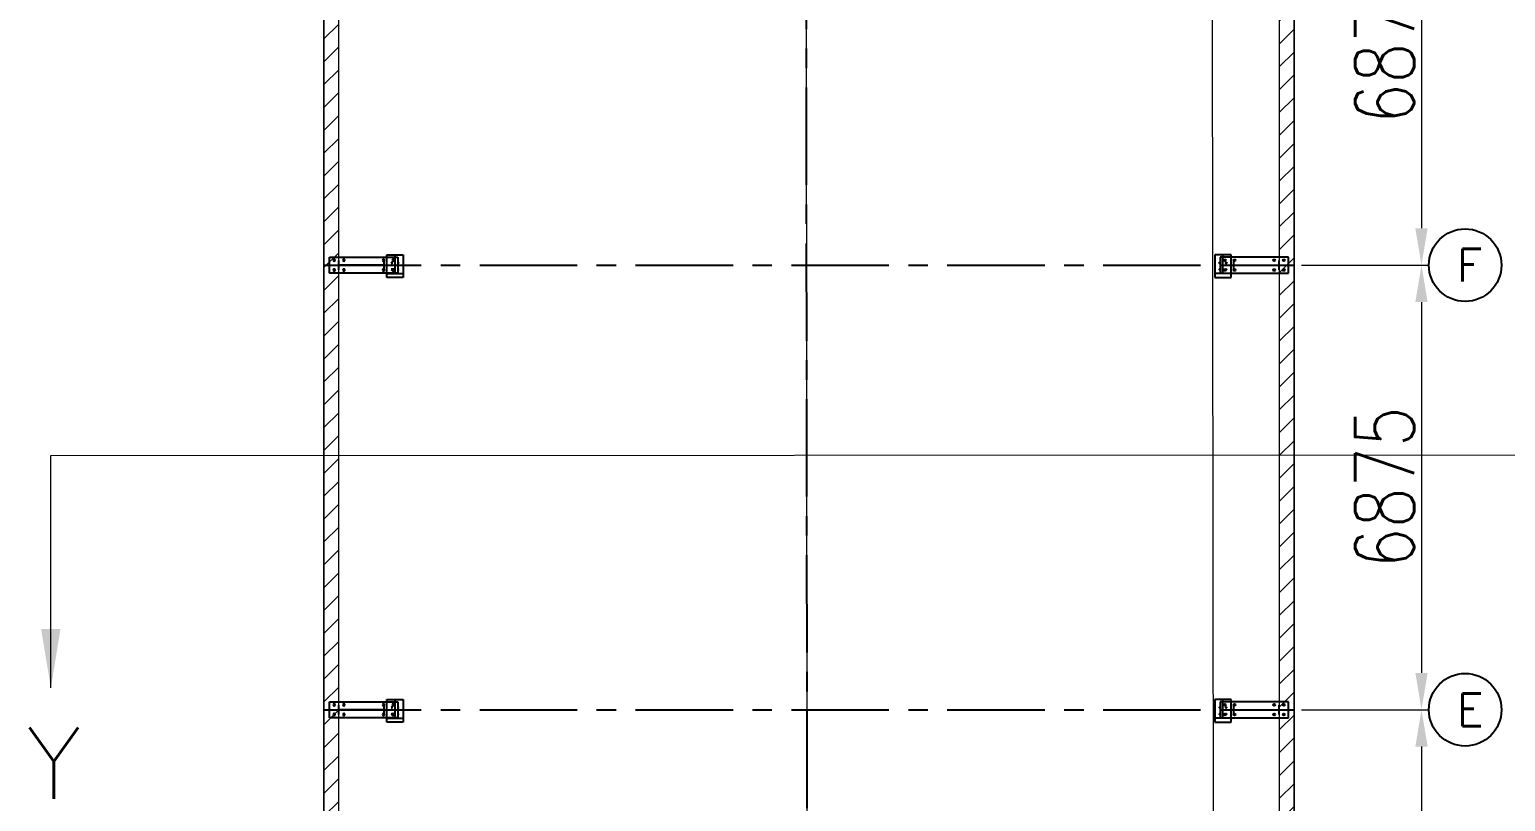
# Model space of a CAD drawing. Header units: millimetres. Extents: x 68421 to 1479662, y -51504 to 144751.
# Drawn here: x 1018748 to 1041566, y 8771 to 20709 of the extents above; entities that cross this region are included whole.
import ezdxf

# ---------------------------------------------------------------- set-up
doc = ezdxf.new("R2010")
doc.units = ezdxf.units.MM
doc.header["$LTSCALE"] = 0.35
doc.header["$MEASUREMENT"] = 0
doc.linetypes.add('CENTER', pattern=[6884.562, 4302.852, -860.57, 860.57, -860.57])
doc.linetypes.add('CONTIN', pattern=[0, 0, 0])
doc.layers.get('0').update_dxf_attribs({"linetype": 'CONTIN'})
doc.layers.get('Defpoints').update_dxf_attribs({"linetype": 'CONTINUOUS'})
for name, color, linetype in [('1', 7, 'CONTIN'), ('10', 10, 'CONTIN'), ('11', 7, 'CONTIN'), ('13', 1, 'CONTIN'), ('27', 1, 'CENTER')]:
    doc.layers.add(name, color=color, linetype=linetype)
doc.styles.add('SIMPLEX', font='simplex.shx', dxfattribs={"width": 0.8})
doc.dimstyles.new('FOR D', dxfattribs={"dimscale": 114, "dimtxt": 2, "dimasz": 2, "dimexe": 1, "dimexo": 1, "dimgap": 1, "dimtad": 1, "dimdec": 0, "dimzin": 0, "dimdsep": 46, "dimtxsty": 'SIMPLEX', "dimcen": 1, "dimclrd": 6, "dimclre": 6, "dimclrt": 7, "dimadec": 0, "dimazin": 0, "dimtfac": 1, "dimtdec": 0, "dimtofl": 0, "dimtmove": 0, "dimatfit": 3, "dimfxl": 1, "dimtolj": 1, "dimtzin": 0, "dimlwd": 0, "dimlwe": 0, "dimarcsym": 1})

# ---------------------------------------------------------------- blocks, each defined once
blk = doc.blocks.new('WCOL')
for p, q in [((-448.874, 875.304), (448.874, 875.304)), ((0, 875.304), (0, 0)), ((-448.874, 0), (448.874, 0))]:
    blk.add_line(p, q)
blk = doc.blocks.new('BOLT_0')
at = {"layer": '1'}
blk.add_circle((0, 0), 25.4, dxfattribs=at)
blk = doc.blocks.new('GFGFG')
at = {"layer": '10'}
for p, q in [((826713.997, -216657.3255), (826463.997, -216657.3255)), ((826463.997, -216657.3255), (826463.997, -217007.3255)), ((827604, -216690.3335), (826544, -216690.3335)), ((826544, -216690.3335), (826544, -216940.3335)), ((826713.997, -217007.3255), (826713.997, -216657.3255)), ((827604, -216940.3335), (827604, -216690.3335)), ((826544, -216940.3335), (827604, -216940.3335)), ((826463.997, -217007.3255), (826713.997, -217007.3255))]:
    blk.add_line(p, q, dxfattribs=at)
for name, p, xscale, yscale, zscale, rotation in [('WCOL', (826589, -216657.3255), 0.25309152, 0.3281104, 0.3281104, 179.9999999999995), ('BOLT_0', (826619, -216740.3335), 0.5905512, 0.5905512, 0.5905512, 269.9999999999995), ('BOLT_0', (826769, -216740.3335), 0.5905512, 0.5905512, 0.5905512, 269.9999999999995), ('WCOL', (827459, -216815.3335), 0.16197856, 0.79950952, 0.79950952, 89.99999999999947), ('BOLT_0', (827379, -216740.3335), 0.5905512, 0.5905512, 0.5905512, 269.9999999999995), ('BOLT_0', (827529, -216740.3335), 0.5905512, 0.5905512, 0.5905512, 269.9999999999995), ('BOLT_0', (826539, -216782.3255), 0.31496062, 0.31496062, 0.31496062, 269.9999999999995), ('BOLT_0', (826539, -216882.3255), 0.31496062, 0.31496062, 0.31496062, 269.9999999999995), ('BOLT_0', (826619, -216890.3335), 0.5905512, 0.5905512, 0.5905512, 269.9999999999995), ('BOLT_0', (826639, -216782.3255), 0.31496062, 0.31496062, 0.31496062, 269.9999999999995), ('BOLT_0', (826639, -216882.3255), 0.31496062, 0.31496062, 0.31496062, 269.9999999999995), ('BOLT_0', (826769, -216890.3335), 0.5905512, 0.5905512, 0.5905512, 269.9999999999995), ('BOLT_0', (827379, -216890.3335), 0.5905512, 0.5905512, 0.5905512, 269.9999999999995), ('BOLT_0', (827529, -216890.3335), 0.5905512, 0.5905512, 0.5905512, 269.9999999999995)]:
    blk.add_blockref(name, p, dxfattribs=dict(at, xscale=xscale, yscale=yscale, zscale=zscale, rotation=rotation))
blk = doc.blocks.new('*D256')
at = {"color": 6, "linetype": 'Continuous', "lineweight": 0}
for p, q in [((1038413, 23940), (1040382, 23940)), ((1040268, 23370), (1040268, 17635)), ((1038413, 17065), (1040382, 17065))]:
    blk.add_line(p, q, dxfattribs=at)
at = {"color": 6, "linetype": 'Continuous', "lineweight": 5}
for points in [[(1040363, 23370), (1040173, 23370), (1040268, 23940)], [(1040173, 17635), (1040363, 17635), (1040268, 17065)]]:
    blk.add_solid(points, dxfattribs=at)
at = {"layer": 'Defpoints', "color": 0, "linetype": 'Continuous', "lineweight": 5}
for p in [(1038299, 23940), (1038299, 17065), (1040268, 17065)]:
    blk.add_point(p, dxfattribs=at)
at = {"color": 7, "linetype": 'Continuous', "lineweight": 5, "insert": (1039698, 20502), "char_height": 912, "attachment_point": 5, "rotation": 90, "style": 'SIMPLEX'}
blk.add_mtext('\\A1;6875', dxfattribs=at)
blk = doc.blocks.new('*D257')
at = {"color": 6, "linetype": 'Continuous', "lineweight": 0}
for p, q in [((1038413, 17065), (1040382, 17065)), ((1040268, 16495), (1040268, 10760)), ((1038413, 10190), (1040382, 10190))]:
    blk.add_line(p, q, dxfattribs=at)
at = {"color": 6, "linetype": 'Continuous', "lineweight": 5}
for points in [[(1040363, 16495), (1040173, 16495), (1040268, 17065)], [(1040173, 10760), (1040363, 10760), (1040268, 10190)]]:
    blk.add_solid(points, dxfattribs=at)
at = {"layer": 'Defpoints', "color": 0, "linetype": 'Continuous', "lineweight": 5}
for p in [(1038299, 17065), (1038299, 10190), (1040268, 10190)]:
    blk.add_point(p, dxfattribs=at)
at = {"color": 7, "linetype": 'Continuous', "lineweight": 5, "insert": (1039698, 13627), "char_height": 912, "attachment_point": 5, "rotation": 90, "style": 'SIMPLEX'}
blk.add_mtext('\\A1;6875', dxfattribs=at)
blk = doc.blocks.new('*D258')
at = {"color": 6, "linetype": 'Continuous', "lineweight": 0}
for p, q in [((1038413, 10190), (1040382, 10190)), ((1040268, 9620), (1040268, 3885)), ((1038413, 3315), (1040382, 3315))]:
    blk.add_line(p, q, dxfattribs=at)
at = {"color": 6, "linetype": 'Continuous', "lineweight": 5}
for points in [[(1040363, 9620), (1040173, 9620), (1040268, 10190)], [(1040173, 3885), (1040363, 3885), (1040268, 3315)]]:
    blk.add_solid(points, dxfattribs=at)
at = {"layer": 'Defpoints', "color": 0, "linetype": 'Continuous', "lineweight": 5}
for p in [(1038299, 10190), (1038299, 3315), (1040268, 3315)]:
    blk.add_point(p, dxfattribs=at)
at = {"color": 7, "linetype": 'Continuous', "lineweight": 5, "insert": (1039698, 6752), "char_height": 912, "attachment_point": 5, "rotation": 90, "style": 'SIMPLEX'}
blk.add_mtext('\\A1;6875', dxfattribs=at)
blk = doc.blocks.new('*D270')
at = {"color": 6, "linetype": 'Continuous', "lineweight": 0}
for p, q in [((1040382, 82690), (1043169, 82690)), ((1043055, 82120), (1043055, -16740)), ((1040382, -17310), (1043169, -17310))]:
    blk.add_line(p, q, dxfattribs=at)
at = {"color": 6, "linetype": 'Continuous', "lineweight": 5}
for points in [[(1043150, 82120), (1042960, 82120), (1043055, 82690)], [(1042960, -16740), (1043150, -16740), (1043055, -17310)]]:
    blk.add_solid(points, dxfattribs=at)
at = {"layer": 'Defpoints', "color": 0, "linetype": 'Continuous', "lineweight": 5}
for p in [(1040268, 82690), (1040268, -17310), (1043055, -17310)]:
    blk.add_point(p, dxfattribs=at)
at = {"color": 7, "linetype": 'Continuous', "lineweight": 5, "insert": (1042428, 32690), "char_height": 912, "attachment_point": 5, "rotation": 90, "style": 'SIMPLEX'}
blk.add_mtext('\\A1;100000 OUT-TO-OUT OF STEEL LINE', dxfattribs=at)

msp = doc.modelspace()

# ---------------------------------------------------------------- hatches: boundary and pattern name
at = {"linetype": 'Continuous', "lineweight": 5}
h = msp.add_hatch(dxfattribs=at)
h.set_pattern_fill('ANSI31', color=256, scale=2000)
h.set_pattern_definition([(45, (230853.73, 268272), (-176.776695, 176.776695), [])])
h.paths.add_polyline_path([(1023298.82805, 37689.899), (1023298.82805, -17310.101), (1038298.82805, -17310.101), (1038298.82805, 82689.899), (1023298.82805, 82689.899), (1023298.82805, 82459.899), (1038068.82805, 82459.899), (1038068.82805, -17080.101), (1023528.82805, -17080.101), (1023528.82805, 37689.899)])

# ---------------------------------------------------------------- linework, layer by layer
msp.add_line((1030683.82805, 82459.899), (1030795.52789, -17080.101), dxfattribs=at)
at = {"color": 4, "linetype": 'Continuous', "lineweight": 5}
msp.add_line((1036962.39634, 82383.61872), (1037074.09618, -17156.38128), dxfattribs=at)
at = {"color": 6, "linetype": 'Continuous', "lineweight": 5}
msp.add_line((1019076, 14121), (1045376.19103, 14134.2368), dxfattribs=at)
at = {"linetype": 'Continuous', "lineweight": 5}
msp.add_lwpolyline([(1023298.82805, 82689.899), (1038298.82805, 82689.899), (1038298.82805, -17310.101), (1023298.82805, -17310.101)], close=True, dxfattribs=at)
for points in [[(1023298.82805, 82689.899), (1038298.82805, 82689.899), (1038298.82805, -17310.101), (1023298.82805, -17310.101), (1023298.82805, 37689.899)], [(1023298.82805, 37689.899), (1023298.82805, -17310.101), (1038298.82805, -17310.101), (1038298.82805, 82689.899), (1023298.82805, 82689.899), (1023298.82805, 82459.899), (1038068.82805, 82459.899), (1038068.82805, -17080.101), (1023528.82805, -17080.101), (1023528.82805, 37689.899), (1023298.82805, 37689.899)], [(1023298.82805, 82459.899), (1038068.82805, 82459.899), (1038068.82805, -17080.101), (1023528.82805, -17080.101), (1023528.82805, 37689.899)]]:
    msp.add_lwpolyline(points, dxfattribs=at)
at = {"layer": '13'}
for centre in [(1040942.81805, 17064.899), (1040942.81805, 10189.899)]:
    msp.add_circle(centre, 561.092, dxfattribs=at)
at = {"layer": '27'}
for p, q in [((1030683.82805, 82459.899), (1030795.78598, -17310.101)), ((1023298.82805, 17064.899), (1038298.82805, 17064.899)), ((1023298.82805, 10189.899), (1038298.82805, 10189.899))]:
    msp.add_line(p, q, dxfattribs=at)

# ---------------------------------------------------------------- block references
at = {"linetype": 'Continuous', "lineweight": 5, "xscale": -1}
for p in [(1850987.82805, 233880.2325), (1850987.82805, 227005.2325)]:
    msp.add_blockref('GFGFG', p, dxfattribs=at)
at = {"linetype": 'Continuous', "lineweight": 5}
for p in [(210609.82805, 233880.2325), (210609.82805, 227005.2325)]:
    msp.add_blockref('GFGFG', p, dxfattribs=at)

# ---------------------------------------------------------------- texts
at = {"layer": '11', "style": 'SIMPLEX'}
msp.add_text('Y', height=1100, dxfattribs=at).set_placement((1018701, 8813))
at = {"layer": '13', "style": 'SIMPLEX'}
for s, p in [('F', (1040816.57305, 16812.407)), ('E', (1040816.57305, 9937.407))]:
    msp.add_text(s, height=504.983, dxfattribs=at).set_placement(p)

# ---------------------------------------------------------------- dimensions: what is measured, and where the dimension line sits
at = {"linetype": 'Continuous', "lineweight": 5}
dim = msp.add_linear_dim(base=(1043055, -17310.101), p1=(1040267.72605, 82689.899), p2=(1040267.72605, -17310.101), angle=90, text='<> OUT-TO-OUT OF STEEL LINE', dimstyle='FOR D', override={"dimtxt": 8, "dimasz": 5, "dimgap": 1.5}, dxfattribs=at)
dim.commit()
dim.dimension.update_dxf_attribs({"geometry": '*D270', "text_midpoint": (1042428, 32689.899)})
for base, p1, p2, picture, middle in [((1040267.72605, 17064.899), (1038298.82805, 23939.899), (1038298.82805, 17064.899), '*D256', (1039697.72605, 20502.399)), ((1040267.72605, 10189.899), (1038298.82805, 17064.899), (1038298.82805, 10189.899), '*D257', (1039697.72605, 13627.399)), ((1040267.72605, 3314.899), (1038298.82805, 10189.899), (1038298.82805, 3314.899), '*D258', (1039697.72605, 6752.399))]:
    dim = msp.add_linear_dim(base=base, p1=p1, p2=p2, angle=90, dimstyle='FOR D', override={"dimtxt": 8, "dimasz": 5}, dxfattribs=at)
    dim.commit()
    dim.dimension.update_dxf_attribs({"geometry": picture, "text_midpoint": middle})

# ---------------------------------------------------------------- leaders
msp.add_leader([(1019077.80897, 10526.7632), (1019076, 14121)], dimstyle='FOR D', override={"dimasz": 8, "dimtad": 0}, dxfattribs=at)

doc.saveas('drawing.dxf')
